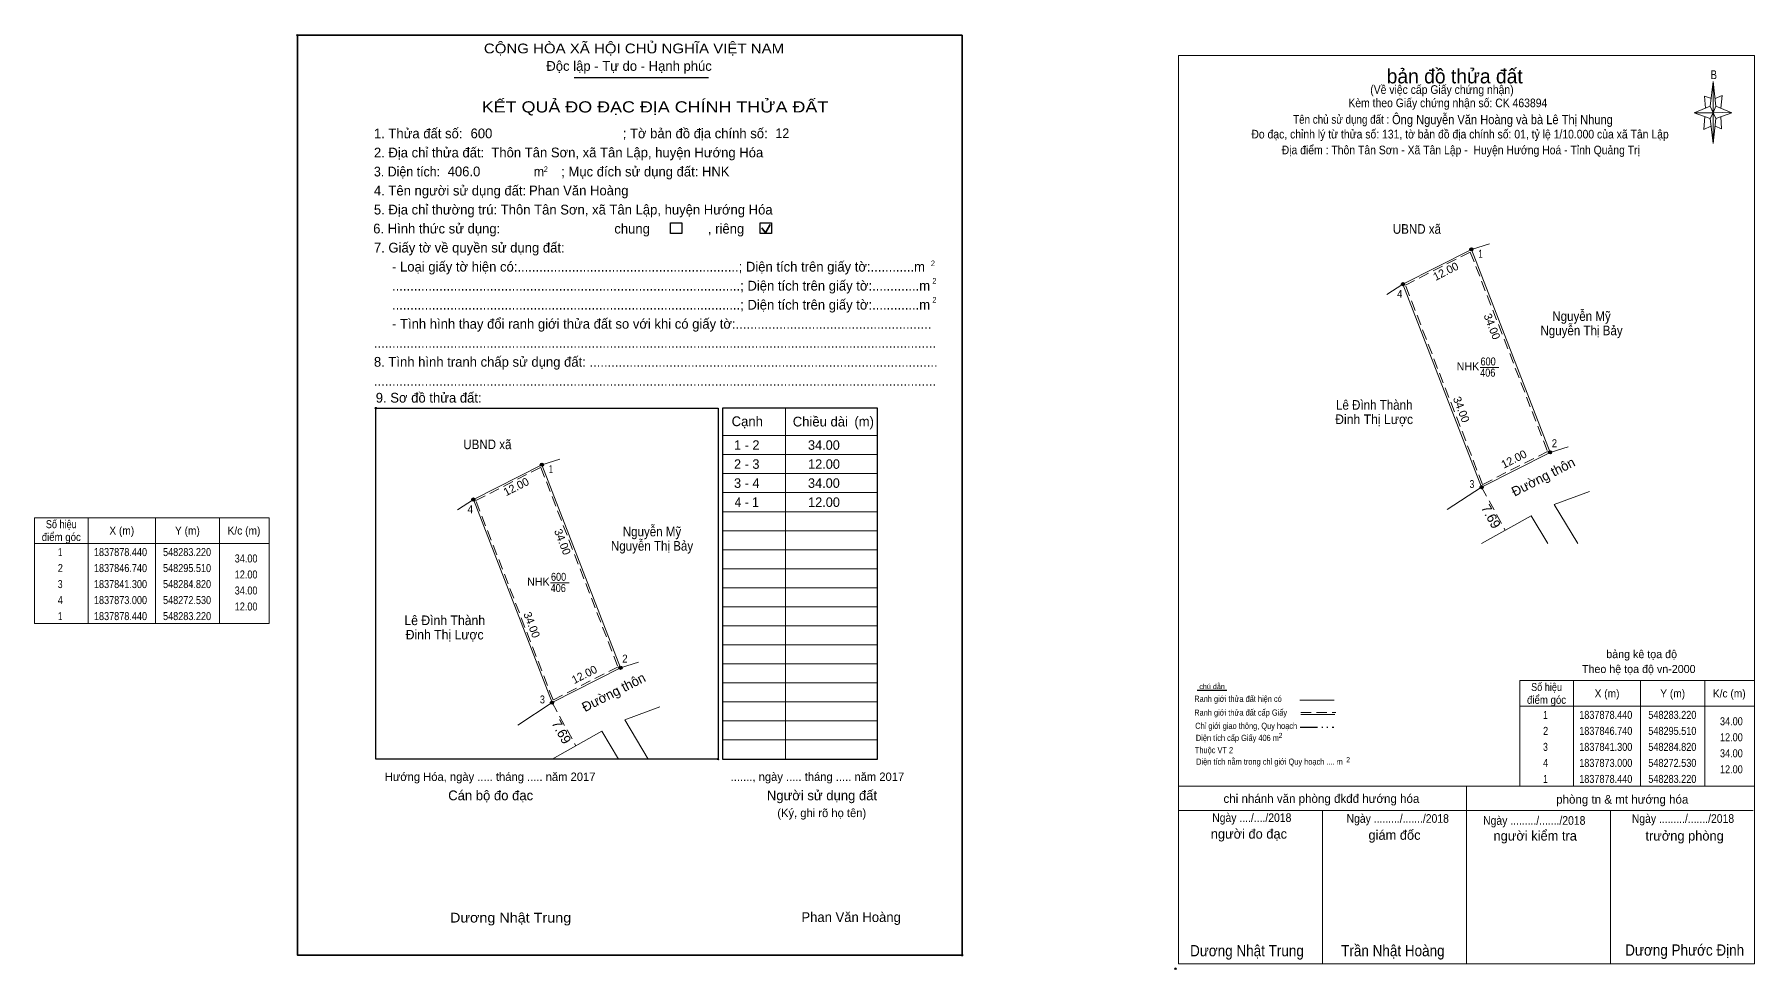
# Model space of a CAD drawing. Header units: metres. Extents: x 548204 to 548880, y 1837796 to 1837946.
# Drawn here: x 548203.9 to 548472.7, y 1837799.6 to 1837945.6 of the extents above; entities that cross this region are included whole.
import ezdxf
from ezdxf.enums import TextEntityAlignment as Align

# ---------------------------------------------------------------- set-up
doc = ezdxf.new("R2010")
doc.units = ezdxf.units.M
doc.header["$LTSCALE"] = 0.54
doc.header["$PDMODE"] = 32
doc.header["$PDSIZE"] = 0.27
doc.linetypes.add('DASH_DOUBLE_DOT', pattern=[9.2, 5, -1.2, 0.3, -1.2, 0.3, -1.2])
doc.linetypes.add('MEDIUM_DASHED', pattern=[4.5, 3, -1.5])
for name, color, linetype, lineweight in [('1', 7, 'Continuous', 13), ('10', 7, 'Continuous', 13), ('11', 7, 'Continuous', 25), ('2', 7, 'Continuous', 35), ('27', 7, 'Continuous', 13), ('4', 7, 'Continuous', 13), ('50', 7, 'Continuous', 25), ('63', 7, 'Continuous', 13), ('8', 7, 'Continuous', 13)]:
    doc.layers.add(name, color=color, linetype=linetype, lineweight=lineweight)
for name, color, linetype in [('36', 7, 'Continuous'), ('48', 7, 'Continuous'), ('52', 7, 'Continuous'), ('6', 7, 'Continuous'), ('9', 7, 'Continuous')]:
    doc.layers.add(name, color=color, linetype=linetype)

msp = doc.modelspace()

# ---------------------------------------------------------------- hatches: boundary and pattern name
at = {"layer": '11'}
for points in [[(548283.4676, 1837878.44, 1), (548282.9724, 1837878.44, 1)], [(548272.7776, 1837873, 1), (548272.2824, 1837873, 1)], [(548272.7776, 1837873, 1), (548272.2824, 1837873, 1)], [(548295.7576, 1837846.74, 1), (548295.2624, 1837846.74, 1)], [(548285.0676, 1837841.3, 1), (548284.5724, 1837841.3, 1)]]:
    msp.add_hatch(color=256, dxfattribs=at).paths.add_polyline_path(points)
at = {"layer": '8'}
for points in [[(548428.6876, 1837912.07, 1), (548428.1924, 1837912.07, 1)], [(548417.9976, 1837906.63, 1), (548417.5024, 1837906.63, 1)], [(548417.9976, 1837906.63, 1), (548417.5024, 1837906.63, 1)], [(548440.9776, 1837880.37, 1), (548440.4824, 1837880.37, 1)], [(548430.2876, 1837874.93, 1), (548429.7924, 1837874.93, 1)]]:
    msp.add_hatch(color=256, dxfattribs=at).paths.add_polyline_path(points)

# ---------------------------------------------------------------- linework, layer by layer
at = {"layer": '1', "lineweight": 25}
for p, q in [((548288.28, 1837938.9), (548309.28, 1837938.9)), ((548335.64, 1837832.49), (548335.64, 1837887.27))]:
    msp.add_line(p, q, dxfattribs=at)
at = {"layer": '1', "lineweight": 35}
for p, q in [((548318.16, 1837914.66), (548318.88, 1837915.95)), ((548317.57, 1837915.43), (548318.16, 1837914.66))]:
    msp.add_line(p, q, dxfattribs=at)
at = {"layer": '1'}
for p, q in [((548321.28, 1837887.27), (548321.28, 1837832.49)), ((548311.45, 1837883), (548328.07, 1837883)), ((548328.07, 1837883), (548335.64, 1837883)), ((548311.45, 1837880.02), (548328.07, 1837880.02)), ((548328.07, 1837880.02), (548335.64, 1837880.02)), ((548311.45, 1837877.05), (548328.07, 1837877.05)), ((548328.07, 1837877.05), (548335.64, 1837877.05)), ((548311.45, 1837874.08), (548328.07, 1837874.08)), ((548328.07, 1837874.08), (548335.64, 1837874.08)), ((548311.45, 1837871.11), (548328.07, 1837871.11)), ((548328.07, 1837871.11), (548335.64, 1837871.11)), ((548311.45, 1837868.14), (548328.07, 1837868.14)), ((548328.07, 1837868.14), (548335.64, 1837868.14)), ((548311.45, 1837865.17), (548328.07, 1837865.17)), ((548328.07, 1837865.17), (548335.64, 1837865.17)), ((548311.45, 1837862.2), (548328.07, 1837862.2)), ((548328.07, 1837862.2), (548335.64, 1837862.2)), ((548311.45, 1837859.23), (548328.07, 1837859.23)), ((548328.07, 1837859.23), (548335.64, 1837859.23)), ((548311.45, 1837856.26), (548328.07, 1837856.26)), ((548328.07, 1837856.26), (548335.64, 1837856.26)), ((548311.45, 1837853.28), (548328.07, 1837853.28)), ((548328.07, 1837853.28), (548335.64, 1837853.28)), ((548311.45, 1837850.31), (548328.07, 1837850.31)), ((548328.07, 1837850.31), (548335.64, 1837850.31)), ((548311.45, 1837847.34), (548328.07, 1837847.34)), ((548328.07, 1837847.34), (548335.64, 1837847.34)), ((548311.45, 1837844.37), (548328.07, 1837844.37)), ((548328.07, 1837844.37), (548335.64, 1837844.37)), ((548311.45, 1837841.4), (548328.07, 1837841.4)), ((548328.07, 1837841.4), (548335.64, 1837841.4)), ((548311.45, 1837838.43), (548328.07, 1837838.43)), ((548328.07, 1837838.43), (548335.64, 1837838.43)), ((548311.45, 1837835.46), (548328.07, 1837835.46)), ((548328.07, 1837835.46), (548335.64, 1837835.46))]:
    msp.add_line(p, q, dxfattribs=at)
at = {"layer": '1', "lineweight": 25}
for points in [[(548257.29, 1837880.79), (548257.29, 1837887.26), (548310.75, 1837887.26), (548310.75, 1837832.49), (548307.25, 1837832.49)], [(548335.64, 1837887.27), (548311.45, 1837887.27), (548311.45, 1837832.49), (548335.64, 1837832.49), (548335.64, 1837833.02)], [(548307.25, 1837832.49), (548257.29, 1837832.49), (548257.29, 1837880.79)]]:
    msp.add_lwpolyline(points, dxfattribs=at)
at = {"layer": '1'}
msp.add_lwpolyline([(548283.22, 1837878.44), (548295.51, 1837846.74), (548284.82, 1837841.3), (548272.53, 1837873)], close=True, dxfattribs=at)
for p in [(548245.05, 1837945.49), (548257.29, 1837887.26), (548310.75, 1837832.49), (548348.88, 1837801.88)]:
    msp.add_point(p, dxfattribs=at)
at = {"layer": '10', "linetype": 'MEDIUM_DASHED'}
msp.add_line((548284.82, 1837841.3), (548288.52, 1837834.56), dxfattribs=at)
at = {"layer": '10'}
msp.add_lwpolyline([(548272.53, 1837873), (548283.22, 1837878.44), (548295.51, 1837846.74), (548284.82, 1837841.3)], close=True, dxfattribs=at)
at = {"layer": '10', "linetype": 'MEDIUM_DASHED'}
msp.add_lwpolyline([(548272.91, 1837872.86), (548283.06, 1837878.02), (548295.13, 1837846.88), (548284.98, 1837841.72)], close=True, dxfattribs=at)
at = {"layer": '10'}
for points in [[(548299.83, 1837832.49), (548296.18, 1837838.61), (548301.66, 1837840.62)], [(548284.82, 1837832.49), (548292.59, 1837836.84), (548295.18, 1837832.49)]]:
    msp.add_lwpolyline(points, dxfattribs=at)
at = {"layer": '11'}
for centre in [(548283.22, 1837878.44), (548272.53, 1837873), (548272.53, 1837873), (548295.51, 1837846.74), (548284.82, 1837841.3)]:
    msp.add_circle(centre, 0.2476, dxfattribs=at)
at = {"layer": '2'}
msp.add_lwpolyline([(548245.05, 1837945.49), (548348.88, 1837945.49), (548348.88, 1837801.88), (548245.05, 1837801.88)], close=True, dxfattribs=at)
at = {"layer": '27'}
for p, q in [((548283.22, 1837878.44), (548286.06, 1837879.31)), ((548272.53, 1837873), (548270.04, 1837871.38)), ((548295.51, 1837846.74), (548298.35, 1837847.61)), ((548284.82, 1837841.3), (548279.45, 1837837.8))]:
    msp.add_line(p, q, dxfattribs=at)
at = {"layer": '4'}
for p, q in [((548465.74, 1837934.4), (548466.24, 1837938.3)), ((548466.64, 1837934.4), (548469.14, 1837933.4)), ((548465.74, 1837932.5), (548463.24, 1837933.4)), ((548466.64, 1837932.5), (548466.24, 1837928.6)), ((548467.44, 1837932.8), (548467.54, 1837930.9)), ((548467.54, 1837930.9), (548466.54, 1837931.3)), ((548401.62, 1837841.69), (548407, 1837841.69)), ((548401.82, 1837839.45), (548407.09, 1837839.45)), ((548382.69, 1837828.23), (548472.69, 1837828.23)), ((548382.69, 1837828.23), (548472.69, 1837828.23)), ((548382.69, 1837828.23), (548472.69, 1837828.23)), ((548427.69, 1837800.53), (548427.69, 1837828.23)), ((548382.69, 1837824.43), (548472.49, 1837824.43)), ((548405.19, 1837800.53), (548405.19, 1837824.43)), ((548450.19, 1837800.53), (548450.19, 1837824.43)), ((548472.69, 1837800.53), (548382.69, 1837800.53))]:
    msp.add_line(p, q, dxfattribs=at)
at = {"layer": '4', "lineweight": 25}
msp.add_line((548390.24, 1837843.18), (548385.62, 1837843.18), dxfattribs=at)
at = {"layer": '4', "linetype": 'MEDIUM_DASHED'}
msp.add_line((548401.82, 1837839.77), (548407.26, 1837839.77), dxfattribs=at)
at = {"layer": '4', "linetype": 'DASH_DOUBLE_DOT', "lineweight": 25}
msp.add_line((548401.72, 1837837.48), (548406.96, 1837837.48), dxfattribs=at)
at = {"layer": '4'}
for points in [[(548382.69, 1837942.33), (548472.69, 1837942.33), (548472.69, 1837800.53), (548382.69, 1837800.53)], [(548466.24, 1837938.3), (548466.64, 1837934.4), (548466.24, 1837933.4)], [(548466.24, 1837933.4), (548463.24, 1837933.4), (548465.74, 1837934.4), (548466.64, 1837932.5), (548469.14, 1837933.4), (548466.24, 1837933.5)], [(548466.24, 1837933.4), (548466.24, 1837928.6), (548465.74, 1837932.5)]]:
    msp.add_lwpolyline(points, close=True, dxfattribs=at)
for points in [[(548466.24, 1837933.4), (548465.74, 1837934.4), (548463.24, 1837933.4)], [(548465.94, 1837935.6), (548464.84, 1837936), (548465.04, 1837934.1)], [(548466.54, 1837935.6), (548467.64, 1837936.1), (548467.44, 1837934.1)], [(548464.94, 1837932.8), (548464.74, 1837930.8), (548465.84, 1837931.3)], [(548466.24, 1837933.4), (548466.64, 1837932.5), (548469.14, 1837933.4)]]:
    msp.add_lwpolyline(points, dxfattribs=at)
msp.add_point((548382.22, 1837799.75), dxfattribs=at)
at = {"layer": '50'}
for points in [[(548303.31, 1837916.2), (548305.09, 1837916.2), (548305.09, 1837914.54), (548303.31, 1837914.54)], [(548317.34, 1837916.2), (548319.12, 1837916.2), (548319.12, 1837914.54), (548317.34, 1837914.54)]]:
    msp.add_lwpolyline(points, close=True, dxfattribs=at)
at = {"layer": '63'}
for p, q in [((548212.35, 1837870.15), (548212.35, 1837853.65)), ((548222.85, 1837870.15), (548222.85, 1837853.65)), ((548232.85, 1837870.15), (548232.85, 1837853.65)), ((548203.95, 1837866.15), (548240.65, 1837866.15)), ((548284.59, 1837860), (548287.49, 1837859.98)), ((548444.39, 1837844.73), (548444.39, 1837828.23)), ((548454.89, 1837844.73), (548454.89, 1837828.23)), ((548464.89, 1837844.73), (548464.89, 1837828.23)), ((548435.99, 1837840.73), (548472.69, 1837840.73))]:
    msp.add_line(p, q, dxfattribs=at)
for points in [[(548203.95, 1837870.15), (548240.65, 1837870.15), (548240.65, 1837853.65), (548203.95, 1837853.65)], [(548435.99, 1837844.73), (548472.69, 1837844.73), (548472.69, 1837828.23), (548435.99, 1837828.23)]]:
    msp.add_lwpolyline(points, close=True, dxfattribs=at)
at = {"layer": '8'}
for p, q in [((548428.44, 1837912.07), (548431.28, 1837912.94)), ((548417.75, 1837906.63), (548415.26, 1837905.01)), ((548429.81, 1837893.63), (548432.71, 1837893.61)), ((548440.73, 1837880.37), (548443.57, 1837881.24)), ((548430.04, 1837874.93), (548424.67, 1837871.43))]:
    msp.add_line(p, q, dxfattribs=at)
at = {"layer": '8', "linetype": 'MEDIUM_DASHED'}
msp.add_line((548430.04, 1837874.93), (548433.74, 1837868.19), dxfattribs=at)
at = {"layer": '8'}
for points in [[(548417.75, 1837906.63), (548428.44, 1837912.07), (548440.73, 1837880.37), (548430.04, 1837874.93)], [(548428.44, 1837912.07), (548440.73, 1837880.37), (548430.04, 1837874.93), (548417.75, 1837906.63)]]:
    msp.add_lwpolyline(points, close=True, dxfattribs=at)
at = {"layer": '8', "linetype": 'MEDIUM_DASHED'}
msp.add_lwpolyline([(548418.13, 1837906.49), (548428.28, 1837911.65), (548440.35, 1837880.51), (548430.2, 1837875.35)], close=True, dxfattribs=at)
at = {"layer": '8'}
for points in [[(548445.05, 1837866.12), (548441.4, 1837872.24), (548446.88, 1837874.25)], [(548430.04, 1837866.12), (548437.81, 1837870.47), (548440.4, 1837866.12)]]:
    msp.add_lwpolyline(points, dxfattribs=at)
at = {"layer": '8', "lineweight": 25}
for centre in [(548428.44, 1837912.07), (548417.75, 1837906.63), (548417.75, 1837906.63), (548440.73, 1837880.37), (548430.04, 1837874.93)]:
    msp.add_circle(centre, 0.2476, dxfattribs=at)

# ---------------------------------------------------------------- texts
at = {"layer": '1'}
for s, height, width, p in [('CỘNG HÒA XÃ HỘI CHỦ NGHĨA VIỆT NAM', 1.525, 1.15, (548274.17, 1837942.67)), ('3. Diện tích:', 1.525, 0.95, (548256.99, 1837923.45)), ('m', 1.525, 0.95, (548281.96, 1837923.45)), ('2', 0.8714, 0.9, (548283.53, 1837924.15)), ('2', 0.8714, 0.9, (548344.01, 1837909.45)), ('2', 0.8714, 0.9, (548344.24, 1837906.73)), ('2', 0.8714, 0.9, (548344.24, 1837903.76)), ('Dương Nhật Trung', 1.525, 1.1, (548268.88, 1837806.96))]:
    msp.add_text(s, height=height, dxfattribs=dict(at, width=width)).set_placement(p)
for s, height, p in [('Độc lập - Tự do - Hạnh phúc', 1.525, (548283.93, 1837939.94)), ('1. Thửa đất số:', 1.525, (548256.99, 1837929.4)), ('; Tờ bản đồ địa chính số:', 1.525, (548295.86, 1837929.41)), ('2. Địa chỉ thửa đất:', 1.525, (548256.99, 1837926.42)), ('; Mục đích sử dụng đất: HNK', 1.525, (548286.25, 1837923.45)), ('4. Tên người sử dụng đất:', 1.525, (548256.99, 1837920.48)), ('5. Địa chỉ thường trú: Thôn Tân Sơn, xã Tân Lập, huyện Hướng Hóa', 1.525, (548256.99, 1837917.51)), ('chung                , riêng', 1.525, (548294.55, 1837914.54)), ('7. Giấy tờ về quyền sử dụng đất:', 1.525, (548256.99, 1837911.57)), ('     - Loại giấy tờ hiện có:.............................................................; Diện tích trên giấy tờ:............m', 1.525, (548256.99, 1837908.6)), ('     ................................................................................................; Diện tích trên giấy tờ:.............m', 1.525, (548256.99, 1837905.63)), ('     ................................................................................................; Diện tích trên giấy tờ:.............m', 1.525, (548256.99, 1837902.66)), ('     - Tình hình thay đổi ranh giới thửa đất so với khi có giấy tờ:......................................................', 1.525, (548256.99, 1837899.68)), ('...........................................................................................................................................................', 1.525, (548256.99, 1837896.71)), ('8. Tình hình tranh chấp sử dụng đất: ................................................................................................', 1.525, (548256.99, 1837893.74)), ('...........................................................................................................................................................', 1.525, (548256.99, 1837890.77)), ('9. Sơ đồ thửa đất:', 1.525, (548257.28, 1837888.14)), ('Cạnh', 1.525, (548312.88, 1837884.46)), ('Chiều dài', 1.525, (548322.43, 1837884.41)), ('(m)', 1.525, (548332.05, 1837884.43)), ('Hướng Hóa, ngày ..... tháng ..... năm 2017', 1.307, (548258.68, 1837829.07)), ('......., ngày ..... tháng ..... năm 2017', 1.307, (548312.73, 1837829.07)), ('Cán bộ đo đạc', 1.525, (548268.6, 1837826.05)), ('Người sử dụng đất', 1.525, (548318.38, 1837826.05)), ('(Ký, ghi rõ họ tên)', 1.307, (548320.01, 1837823.42))]:
    msp.add_text(s, height=height, dxfattribs=at).set_placement(p)
for s, height, width, p in [('KẾT QUẢ ĐO ĐẠC ĐỊA CHÍNH THỬA ĐẤT', 1.743, 1.2, (548300.905, 1837933.44)), ('406', 1.25, 0.85, (548285.785, 1837858.56)), ('600', 1.25, 0.85, (548285.84, 1837860.31))]:
    msp.add_text(s, height=height, dxfattribs=dict(at, width=width)).set_placement(p, align=Align.CENTER)
msp.add_text('NHK', height=1.25, dxfattribs=at).set_placement((548282.685, 1837859.55), align=Align.CENTER)
at = {"layer": '10'}
for s, rotation, p in [('Đường thôn', 26.971, (548289.97, 1837839.8)), ('7.69', 298.771, (548284.69, 1837838.09))]:
    msp.add_text(s, height=1.5, rotation=rotation, dxfattribs=at).set_placement(p)
at = {"layer": '36'}
for s, width, p in [('UBND xã', 0.9, (548274.715, 1837880.87)), ('Nguyễn Mỹ', 0.9, (548300.435, 1837867.26)), ('Nguyễn Thị Bảy', 0.9, (548300.44, 1837865.02)), ('Lê Đình Thành', 0.95, (548268.055, 1837853.4)), ('Đinh Thị Lược', 0.95, (548268.04, 1837851.16))]:
    msp.add_text(s, height=1.5, dxfattribs=dict(at, width=width)).set_placement(p, align=Align.CENTER)
at = {"layer": '4'}
for s, height, p in [('bản đồ thửa đất', 2.25, (548425.835, 1837937.98)), ('bảng kê tọa độ', 1.25, (548455.045, 1837848.24)), ('Theo hệ tọa độ vn-2000', 1.25, (548454.595, 1837845.92)), ('chi nhánh văn phòng đkđđ hướng hóa', 1.35, (548405.02, 1837825.64)), ('phòng tn & mt hướng hóa', 1.35, (548452.015, 1837825.52)), ('người đo đạc', 1.5, (548393.685, 1837820.06)), ('giám đốc', 1.5, (548416.435, 1837819.88)), ('người kiểm tra', 1.5, (548438.415, 1837819.76)), ('trưởng phòng', 1.5, (548461.755, 1837819.76))]:
    msp.add_text(s, height=height, dxfattribs=at).set_placement(p, align=Align.CENTER)
for s, height, width, p in [('B', 1.378, 0.8, (548466.32, 1837938.64)), ('(Về việc cấp Giấy chứng nhận)', 1.35, 0.9, (548423.845, 1837936.34)), ('Kèm theo Giấy chứng nhận số: CK 463894', 1.35, 0.9, (548424.765, 1837934.26)), ('Tên chủ sử dụng đất :', 1.35, 0.85, (548408.105, 1837931.68)), ('Đo đạc, chỉnh lý từ thửa số: 131, tờ bản đồ địa chính số: 01, tỷ lệ 1/10.000 của xã Tân Lập', 1.35, 0.9, (548426.67, 1837929.38)), ('Địa điểm : Thôn Tân Sơn - Xã Tân Lập -  Huyện Hướng Hoá - Tỉnh Quảng Trị ', 1.35, 0.9, (548427.015, 1837926.91)), ('chú dẫn', 0.7999, 1.05, (548387.94, 1837843.41)), ('Ranh giới thửa đất cấp Giấy', 0.96, 0.9, (548392.4, 1837839.26)), ('Ranh giới thửa đất hiện có ', 0.96, 0.9, (548392.145, 1837841.41)), ('Chỉ giới giao thông, Quy hoạch', 0.96, 0.9, (548393.26, 1837837.19)), ('Diện tích cấp Giấy 406 m', 0.96, 0.9, (548391.89, 1837835.31)), ('2', 0.8, 0.8, (548398.64, 1837835.77)), ('Thuộc VT 2', 0.96, 0.9, (548388.235, 1837833.4)), ('Diện tích nằm trong chỉ giới Quy hoạch .... m', 0.96, 0.9, (548396.905, 1837831.6)), ('2', 0.8, 0.8, (548409.19, 1837831.98)), ('Ngày ..../..../2018', 1.35, 0.9, (548394.14, 1837822.66)), ('Ngày ........./......./2018', 1.35, 0.9, (548416.94, 1837822.53)), ('Ngày ........./......./2018', 1.35, 0.9, (548438.27, 1837822.22)), ('Ngày ........./......./2018', 1.35, 0.9, (548461.5, 1837822.52)), ('Dương Nhật Trung', 1.75, 0.9, (548393.385, 1837801.69)), ('Trần Nhật Hoàng', 1.75, 0.9, (548416.18, 1837801.7)), ('Dương Phước Định', 1.75, 0.9, (548461.765, 1837801.79))]:
    msp.add_text(s, height=height, dxfattribs=dict(at, width=width)).set_placement(p, align=Align.CENTER)
at = {"layer": '4', "width": 0.9}
msp.add_text('Ông Nguyễn Văn Hoàng và bà Lê Thị Nhung', height=1.44, dxfattribs=at).set_placement((548416.05, 1837931.61))
at = {"layer": '48'}
msp.add_text('6. Hình thức sử dụng:', height=1.525, dxfattribs=at).set_placement((548256.88, 1837914.55))
at = {"layer": '52'}
for s, p in [('1 - 2', (548315.24, 1837880.77)), ('34.00', (548327.29, 1837880.77)), ('2 - 3', (548315.235, 1837877.8)), ('12.00', (548327.305, 1837877.8)), ('3 - 4', (548315.24, 1837874.83)), ('34.00', (548327.29, 1837874.83)), ('12.00', (548327.305, 1837871.85))]:
    msp.add_text(s, height=1.486, dxfattribs=at).set_placement(p, align=Align.CENTER)
at = {"layer": '52', "width": 0.95}
msp.add_text('4 - 1', height=1.486, dxfattribs=at).set_placement((548315.23, 1837871.85), align=Align.CENTER)
at = {"layer": '6'}
for s, p in [('600', (548272.09, 1837929.41)), ('Thôn Tân Sơn, xã Tân Lập, huyện Hướng Hóa', (548275.34, 1837926.43)), ('406.0', (548268.51, 1837923.47)), ('Phan Văn Hoàng', (548281.23, 1837920.5)), ('Phan Văn Hoàng', (548323.78, 1837807.04))]:
    msp.add_text(s, height=1.525, dxfattribs=at).set_placement(p)
at = {"layer": '6', "width": 0.95}
msp.add_text('12', height=1.525, dxfattribs=at).set_placement((548319.72, 1837929.43))
at = {"layer": '63'}
for s, rotation, p in [('12.00', 26.971, (548279.5015, 1837874.4477)), ('34.00', 291.191, (548285.874, 1837866.1709)), ('34.00', 291.191, (548281.074, 1837853.2109)), ('12.00', 26.971, (548290.1515, 1837845.1277))]:
    msp.add_text(s, height=1.25, rotation=rotation, dxfattribs=at).set_placement(p, align=Align.CENTER)
for s, width, p in [('Số hiệu', 0.85, (548208.15, 1837868.53)), ('điểm góc', 0.9, (548208.15, 1837866.53)), ('X (m)', 0.95, (548217.6, 1837867.53)), ('Y (m)', 0.95, (548227.855, 1837867.53)), ('K/c (m)', 0.95, (548236.695, 1837867.53)), (' 1', 0.75, (548207.8, 1837864.18)), ('1837878.440', 0.85, (548217.4, 1837864.18)), ('548283.220', 0.85, (548227.8, 1837864.18)), (' 2', 0.85, (548207.805, 1837861.68)), ('1837846.740', 0.85, (548217.4, 1837861.68)), ('548295.510', 0.85, (548227.8, 1837861.68)), (' 3', 0.8, (548207.795, 1837859.18)), ('1837841.300', 0.85, (548217.4, 1837859.18)), ('548284.820', 0.85, (548227.8, 1837859.18)), (' 4', 0.85, (548207.8, 1837856.68)), ('1837873.000', 0.85, (548217.4, 1837856.68)), ('548272.530', 0.85, (548227.8, 1837856.68)), (' 1', 0.75, (548207.8, 1837854.18)), ('1837878.440', 0.85, (548217.4, 1837854.18)), ('548283.220', 0.85, (548227.8, 1837854.18)), ('Số hiệu', 0.85, (548440.19, 1837843.11)), ('X (m)', 0.95, (548449.64, 1837842.11)), ('Y (m)', 0.95, (548459.895, 1837842.11)), ('K/c (m)', 0.95, (548468.735, 1837842.11)), ('điểm góc', 0.9, (548440.19, 1837841.11)), (' 1', 0.75, (548439.84, 1837838.76)), ('1837878.440', 0.85, (548449.44, 1837838.76)), ('548283.220', 0.85, (548459.84, 1837838.76)), (' 3', 0.8, (548439.835, 1837833.76)), (' 2', 0.85, (548439.845, 1837836.26)), ('1837846.740', 0.85, (548449.44, 1837836.26)), ('1837841.300', 0.85, (548449.44, 1837833.76)), ('548295.510', 0.85, (548459.84, 1837836.26)), ('548284.820', 0.85, (548459.84, 1837833.76)), (' 4', 0.85, (548439.84, 1837831.26)), ('1837873.000', 0.85, (548449.44, 1837831.26)), ('548272.530', 0.85, (548459.84, 1837831.26)), (' 1', 0.75, (548439.84, 1837828.76)), ('1837878.440', 0.85, (548449.44, 1837828.76)), ('548283.220', 0.85, (548459.84, 1837828.76))]:
    msp.add_text(s, height=1.25, dxfattribs=dict(at, width=width)).set_placement(p, align=Align.CENTER)
at = {"layer": '63', "width": 0.85}
for s, p in [('34.00', (548238.8, 1837863.18)), ('12.00', (548238.8, 1837860.68)), ('34.00', (548238.8, 1837858.18)), ('12.00', (548238.8, 1837855.68)), ('34.00', (548470.84, 1837837.76)), ('12.00', (548470.84, 1837835.26)), ('34.00', (548470.84, 1837832.76)), ('12.00', (548470.84, 1837830.26))]:
    msp.add_text(s, height=1.25, dxfattribs=at).set_placement(p, align=Align.RIGHT)
at = {"layer": '8'}
for s, height, width, p in [('UBND xã', 1.5, 0.9, (548419.935, 1837914.5)), ('1', 1.238, 0.75, (548429.865, 1837910.76)), ('4', 1.238, 0.9, (548417.26, 1837904.5)), ('Nguyễn Mỹ', 1.5, 0.9, (548445.65, 1837900.89)), ('Nguyễn Thị Bảy', 1.5, 0.9, (548445.655, 1837898.65)), ('600', 1.25, 0.85, (548431.06, 1837893.94)), ('406', 1.25, 0.85, (548431.005, 1837892.19)), ('Đinh Thị Lược', 1.5, 0.95, (548413.25, 1837884.79)), ('Lê Đình Thành', 1.5, 0.9, (548413.27, 1837887.03)), ('2', 1.238, 0.9, (548441.42, 1837881.18)), ('3', 1.238, 0.8, (548428.53, 1837874.8))]:
    msp.add_text(s, height=height, dxfattribs=dict(at, width=width)).set_placement(p, align=Align.CENTER)
for s, rotation, p in [('12.00', 26.971, (548424.7215, 1837908.0777)), ('34.00', 291.191, (548431.094, 1837899.8009)), ('34.00', 291.191, (548426.294, 1837886.8409)), ('12.00', 26.971, (548435.3715, 1837878.7577))]:
    msp.add_text(s, height=1.25, rotation=rotation, dxfattribs=at).set_placement(p, align=Align.CENTER)
msp.add_text('NHK', height=1.25, dxfattribs=at).set_placement((548427.905, 1837893.18), align=Align.CENTER)
for s, rotation, p in [('Đường thôn', 26.971, (548435.19, 1837873.43)), ('7.69', 298.771, (548429.91, 1837871.72))]:
    msp.add_text(s, height=1.5, rotation=rotation, dxfattribs=at).set_placement(p)
at = {"layer": '9'}
for s, width, p in [('1', 0.75, (548284.65, 1837877.13)), ('4', 0.95, (548272.05, 1837870.87)), ('2', 0.9, (548296.205, 1837847.55)), ('3', 0.85, (548283.315, 1837841.17))]:
    msp.add_text(s, height=1.238, dxfattribs=dict(at, width=width)).set_placement(p, align=Align.CENTER)

doc.saveas('drawing.dxf')
